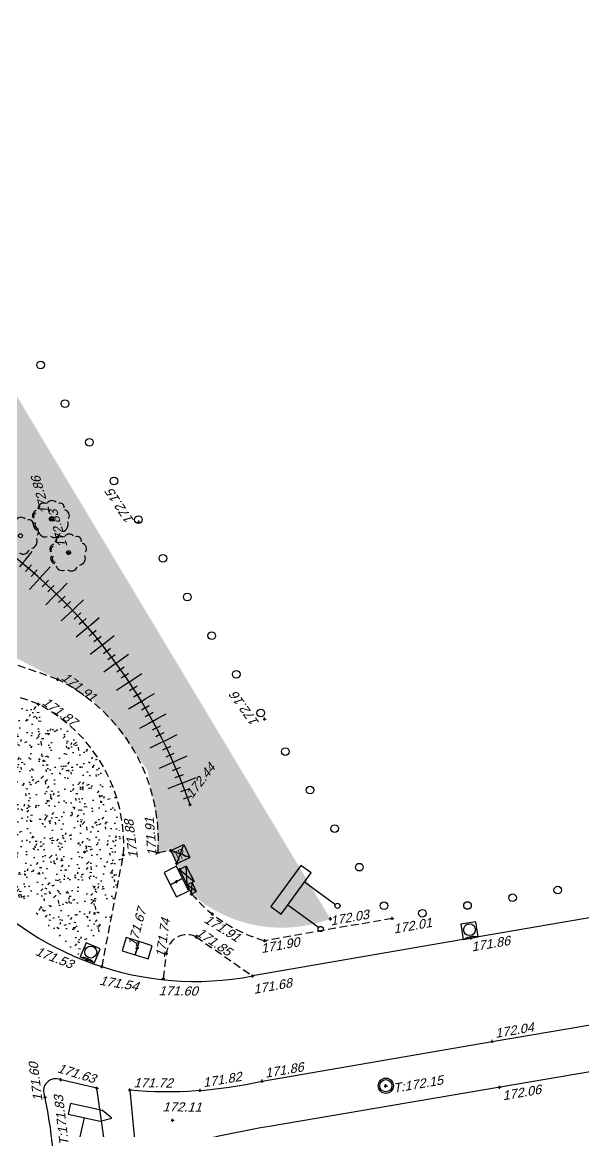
# Model space of a CAD drawing. Header units: metres. Extents: x 1633075 to 1634601, y 8175308 to 8177203.
# Drawn here: x 1634307.2 to 1634344, y 8176623.8 to 8176696.5 of the extents above; entities that cross this region are included whole.
import ezdxf

# ---------------------------------------------------------------- set-up
doc = ezdxf.new("R2010")
doc.units = ezdxf.units.M
doc.header["$LTSCALE"] = 2
doc.header["$PDMODE"] = 2
doc.header["$PDSIZE"] = 0.1
doc.linetypes.add('CACHE', pattern=[0.375, 0.25, -0.125])
doc.linetypes.add('CONTINU', pattern=[0])
for name, color, linetype in [('C15785 - ALLEE', 7, 'CACHE'), ('C15785 - ASSAINIS', 6, 'Continuous'), ('C15785 - BORDURES', 7, 'CONTINU'), ('C15785 - CLOTURES', 3, 'Continuous'), ('C15785 - EDF', 1, 'Continuous'), ('C15785 - EP', 4, 'Continuous'), ('C15785 - HTALUS', 7, 'Continuous'), ('C15785 - MOBILIER', 252, 'Continuous'), ('C15785 - POINT 2D', 7, 'Continuous'), ('C15785 - Talus', 7, 'Continuous'), ('C15785 - VEGET', 3, 'Continuous'), ('C15785 - Z', 7, 'Continuous')]:
    doc.layers.add(name, color=color, linetype=linetype)
doc.styles.add('ASS', font='ROMANS.shx', dxfattribs={"width": 0.7, "height": 2.750686})
doc.styles.get("Standard").update_dxf_attribs({"font": 'arial.ttf'})

# ---------------------------------------------------------------- blocks, each defined once
blk = doc.blocks.new('BL16')
at = {"color": 0}
for p, q in [((0.5, 0.5), (-0.5, 0.5)), ((-0.5, 0.5), (-0.5, -0.5)), ((0.5, -0.5), (0.5, 0.5)), ((-0.5, -0.5), (0.5, -0.5))]:
    blk.add_line(p, q, dxfattribs=at)
blk = doc.blocks.new('R')
blk.add_circle((0, 0, 0.001), 0.25)
blk = doc.blocks.new('ARBN')
blk.add_circle((0, 0), 0.0517)
for centre, radius, start, end in [((-0.088, 0.27), 0.194, 62.9289, 157.9234), ((0.159, 0.288), 0.162, 10.5515, 118.7684), ((-0.381, -0.079), 0.106, 125.5548, 253.3512), ((-0.313, 0.149), 0.141, 102.3806, 218.1519), ((0.33, 0.115), 0.163, 331.4172, 69.7614), ((-0.236, -0.237), 0.15, 182.2997, 276.8338), ((0.342, -0.106), 0.104, 287.358, 32.9391), ((0.335, -0.105), 0.151, 294.7172, 29.5061), ((-0.027, -0.335), 0.147, 208.1993, 316.9403), ((0.007, -0.38), 0.0689, 259.4414, 333.9219), ((0.202, -0.304), 0.137, 247.1419, 348.9634), ((0.221, -0.292), 0.104, 254.316, 338.7253)]:
    blk.add_arc(centre, radius, start, end)
blk = doc.blocks.new('TALH100A')
blk.add_line((0, 0.3), (0, 1))
blk = doc.blocks.new('TALH100B')
blk.add_line((0, 0), (0, 0.3))
blk = doc.blocks.new('TALB100A')
blk.add_line((0, -0.3), (0, -1))
blk = doc.blocks.new('TALB100B')
blk.add_line((0, 0), (0, -0.3))
blk = doc.blocks.new('TAMPON')
blk.add_circle((0, 0), 0.5)

msp = doc.modelspace()

# ---------------------------------------------------------------- hatches: boundary and pattern name
at = {"layer": 'C15785 - VEGET'}
h = msp.add_hatch(dxfattribs=at)
h.set_pattern_fill('AR-CONC', color=256, scale=0.01, angle=-0.49997, style=0)
h.set_pattern_definition([(49.50002714, (1050220.1279, 8061047.7139), (1.8203864727, -0.1752823338), [0.1905, -2.0955]), (354.50002714, (1050220.1279, 8061047.714), (-0.335743121, 1.913568999), [0.1524, -1.6764]), (99.95102714, (1050220.2796, 8061047.6993), (1.484649862, 1.738277913), [0.1619, -1.7809]), (45.68422714, (1050220.1323, 8061048.222), (2.707018562, -0.444061797), [0.28575, -3.14325]), (96.13562714, (1050220.358, 8061048.185), (2.395542465, 2.453445317), [0.24285, -2.67135]), (350.68402714, (1050220.1323, 8061048.222), (2.39554614, 2.453440904), [0.2286, -2.5146]), (20.50002714, (1050220.3852, 8061048.0927), (1.507167322, -1.035846258), [0.1905, -2.0955]), (325.50002714, (1050220.3852, 8061048.0927), (0.6340691095, 1.8364166525), [0.1524, -1.6764]), (70.95142714, (1050220.5108, 8061048.0064), (2.1412322933, 0.800574532), [0.1619, -1.7809]), (37.00002714, (1050220.1279, 8061047.7139), (0.0382631816, 0.8452486828), [0, -1.65608, 0, -1.7018, 0, -1.68275]), (7.00002714, (1050220.1279, 8061047.7139), (0.6769130039, 0.9959368816), [0, -0.97028, 0, -1.61798, 0, -0.64135]), (327.00002714, (1050219.5615, 8061047.71886), (1.3553544348, -0.069116978), [0, -0.635, 0, -1.9812, 0, -2.6289]), (317.00002714, (1050219.3075, 8061047.7211), (1.4834541483, 0.2413293858), [0, -0.8255, 0, -1.31572, 0, -1.8669])])
edge = h.paths.add_edge_path()
edge.add_line((1634294.734, 8176704.098), (1634290.343, 8176704.987))
edge.add_line((1634290.343, 8176704.987), (1634290.238, 8176707.339))
edge.add_line((1634290.238, 8176707.339), (1634297.683, 8176706.141))
edge.add_line((1634297.683, 8176706.141), (1634300.957, 8176681.771))
edge.add_line((1634300.957, 8176681.771), (1634327.361, 8176637.737))
edge.add_arc((1634324.172, 8176646.147), 8.994, 228.81971, 290.76528, ccw=False)
edge.add_line((1634318.25, 8176639.377), (1634316.901, 8176642.212))
edge.add_line((1634316.901, 8176642.212), (1634316.071, 8176642.095))
edge.add_line((1634316.071, 8176642.095), (1634316.006, 8176644.022))
edge.add_line((1634316.006, 8176644.022), (1634315.392, 8176647.445))
edge.add_line((1634315.392, 8176647.445), (1634313.586, 8176650.017))
edge.add_line((1634313.586, 8176650.017), (1634311.595, 8176652.317))
edge.add_line((1634311.595, 8176652.317), (1634309.489, 8176653.433))
edge.add_line((1634309.489, 8176653.433), (1634301.946, 8176657.324))
edge.add_line((1634301.946, 8176657.324), (1634298.152, 8176681.935))
edge.add_line((1634298.152, 8176681.935), (1634294.734, 8176704.098))
h = msp.add_hatch(dxfattribs=at)
h.set_pattern_fill('AR-CONC', color=256, scale=0.009, angle=-0.49997, style=0)
h.set_pattern_definition([(49.50002714, (1050220.1279, 8061047.7139), (1.6383478254, -0.1577541004), [0.17145, -1.88595]), (354.50002714, (1050220.1279, 8061047.714), (-0.302168809, 1.722212099), [0.13716, -1.50876]), (99.95102714, (1050220.2644, 8061047.7008), (1.336184876, 1.5644501215), [0.14571, -1.60281]), (45.68422714, (1050220.1319, 8061048.1711), (2.436316706, -0.3996556176), [0.257175, -2.828925]), (96.13562714, (1050220.335, 8061048.1378), (2.155988219, 2.208100785), [0.218565, -2.404215]), (350.68402714, (1050220.1319, 8061048.171), (2.155991526, 2.208096814), [0.20574, -2.26314]), (20.50002714, (1050220.3595, 8061048.0548), (1.3564505897, -0.9322616322), [0.17145, -1.88595]), (325.50002714, (1050220.3595, 8061048.0548), (0.5706621986, 1.6527749872), [0.13716, -1.50876]), (70.95142714, (1050220.4725, 8061047.9771), (1.927109064, 0.7205170787), [0.14571, -1.60281]), (37.00002714, (1050220.1279, 8061047.7139), (0.0344368634, 0.76072381455), [0, -1.490472, 0, -1.53162, 0, -1.514475]), (7.00002714, (1050220.1279, 8061047.7139), (0.6092217035, 0.8963431934), [0, -0.873252, 0, -1.456182, 0, -0.577215]), (327.00002714, (1050219.6181, 8061047.7184), (1.2198189913, -0.0622052802), [0, -0.5715, 0, -1.78308, 0, -2.36601]), (317.00002714, (1050219.3895, 8061047.7204), (1.3351087334, 0.2171964472), [0, -0.74295, 0, -1.184148, 0, -1.68021])])
h.paths.add_polyline_path([(1634296.24, 8176652.047), (1634299.379, 8176647.355), (1634303.545, 8176642.484), (1634310.848, 8176635.38), (1634312.917, 8176637.464), (1634313.745, 8176641.923), (1634313.254, 8176645.868), (1634312.013, 8176648.4), (1634310.451, 8176650.253), (1634307.154, 8176652.226), (1634302.328, 8176653.739), (1634298.495, 8176654.561)])

# ---------------------------------------------------------------- linework, layer by layer
at = {"layer": 'C15785 - ALLEE'}
for points in [[(1634316.071, 8176642.095), (1634316.901, 8176642.212)], [(1634312.395, 8176634.593), (1634313.799, 8176641.94)], [(1634331.411, 8176637.766), (1634323.066, 8176636.298)], [(1634318.571, 8176636.55), (1634322.268, 8176633.989)], [(1634316.42, 8176633.835), (1634316.615, 8176635.461)]]:
    msp.add_lwpolyline(points, dxfattribs=at)
for centre, radius, start, end in [((1634283.246, 8176582.548), 75.588, 69.68452, 78.2259), ((1634286.343, 8176593.283), 62.487, 69.49525, 80.56541), ((1634304.285, 8176642.834), 11.809, 356.41231, 63.85121), ((1634303.458, 8176642.613), 10.363, 356.2783, 62.57522), ((1634325.73, 8176645.771), 9.84, 220.52174, 254.29544), ((1634317.96, 8176635.347), 1.35, 63.03788, 175.15995)]:
    msp.add_arc(centre, radius, start, end, dxfattribs=at)
at = {"layer": 'C15785 - ASSAINIS'}
for p, q in [((1634336.891, 8176637.546), (1634335.905, 8176637.378)), ((1634335.905, 8176637.378), (1634336.074, 8176636.392)), ((1634337.059, 8176636.561), (1634336.891, 8176637.546)), ((1634336.074, 8176636.392), (1634337.059, 8176636.561)), ((1634311.354, 8176636.162), (1634310.971, 8176635.238)), ((1634312.278, 8176635.779), (1634311.354, 8176636.162)), ((1634311.895, 8176634.856), (1634312.278, 8176635.779)), ((1634310.971, 8176635.238), (1634311.895, 8176634.856))]:
    msp.add_line(p, q, dxfattribs=at)
for centre, radius in [((1634336.483, 8176637.024), 0.389), ((1634311.654, 8176635.555), 0.389), ((1634330.996, 8176626.795), 0.4)]:
    msp.add_circle(centre, radius, dxfattribs=at)
for centre, start, end in [((1634336.737, 8176635.525), 76.87557, 122.51175), ((1634311.07, 8176634.15), 44.68839, 90.32457)]:
    msp.add_arc(centre, 1.049, start, end, dxfattribs=at)
at = {"layer": 'C15785 - BORDURES'}
for points in [[(1634377.233, 8176643.443), (1634358.091, 8176640.16), (1634336.567, 8176636.477), (1634322.268, 8176633.989)], [(1634322.884, 8176627.092), (1634337.97, 8176629.704), (1634359.088, 8176633.268), (1634378.724, 8176636.6)], [(1634379.107, 8176633.629), (1634359.529, 8176630.283), (1634323.341, 8176624.122)], [(1634310.351, 8176620.251), (1634312.792, 8176621.412), (1634312.059, 8176626.627), (1634309.703, 8176627.191)], [(1634314.217, 8176626.517), (1634314.626, 8176622.114)]]:
    msp.add_lwpolyline(points, dxfattribs=at)
for centre, radius, start, end in [((1634318.511, 8176653.559), 19.927, 219.86564, 280.86898), ((1634309.38, 8176626.437), 0.821, 66.74848, 208.21667), ((1634316.696, 8176654.788), 28.38, 264.98847, 282.5945), ((1634278.697, 8176619.817), 30.601, 2.22814, 11.7495), ((1634338.029, 8176540.463), 84.939, 99.95808, 105.99313)]:
    msp.add_arc(centre, radius, start, end, dxfattribs=at)
at = {"layer": 'C15785 - EDF'}
for p, q in [((1634316.901, 8176642.212), (1634317.766, 8176642.605)), ((1634316.901, 8176642.212), (1634317.288, 8176641.359)), ((1634318.153, 8176641.752), (1634316.901, 8176642.212)), ((1634317.288, 8176641.359), (1634317.766, 8176642.605)), ((1634317.766, 8176642.605), (1634318.153, 8176641.752)), ((1634317.288, 8176641.359), (1634318.153, 8176641.752))]:
    msp.add_line(p, q, dxfattribs=at)
at = {"layer": 'C15785 - EP'}
for points in [[(1634317.473, 8176640.964), (1634318.429, 8176640.19), (1634317.983, 8176639.963), (1634317.918, 8176641.191), (1634317.473, 8176640.964)], [(1634317.473, 8176640.964), (1634317.983, 8176639.963)], [(1634317.918, 8176641.191), (1634318.429, 8176640.19)], [(1634317.983, 8176639.963), (1634318.25, 8176639.377)], [(1634318.25, 8176639.377), (1634318.569, 8176639.523), (1634317.983, 8176639.963)], [(1634318.25, 8176639.377), (1634318.302, 8176640.108)], [(1634318.302, 8176640.108), (1634318.569, 8176639.523)]]:
    msp.add_lwpolyline(points, dxfattribs=at)
at = {"layer": 'C15785 - HTALUS'}
msp.add_lwpolyline([(1634318.163, 8176645.224, 0.150626), (1634305.572, 8176662.317), (1634296.258, 8176693.81)], format="xyb", dxfattribs=at)
at = {"layer": 'C15785 - MOBILIER'}
for p, q in [((1634325.43, 8176641.237), (1634323.468, 8176638.543)), ((1634324.142, 8176638.052), (1634326.104, 8176640.747)), ((1634326.104, 8176640.747), (1634325.43, 8176641.237)), ((1634325.676, 8176640.159), (1634327.697, 8176638.688)), ((1634323.468, 8176638.543), (1634324.142, 8176638.052)), ((1634326.591, 8176637.169), (1634324.57, 8176638.64)), ((1634310.326, 8176625.638), (1634310.171, 8176624.94)), ((1634312.428, 8176625.171), (1634310.326, 8176625.638)), ((1634310.171, 8176624.94), (1634312.273, 8176624.472)), ((1634311.222, 8176624.706), (1634310.66, 8176622.18)), ((1634312.273, 8176624.472), (1634313.044, 8176624.667)), ((1634313.044, 8176624.667), (1634312.428, 8176625.171))]:
    msp.add_line(p, q, dxfattribs=at)
for centre in [(1634327.832, 8176638.589), (1634326.726, 8176637.07)]:
    msp.add_circle(centre, 0.167, dxfattribs=at)
at = {"layer": 'C15785 - POINT 2D'}
for p in [(1634309.071, 8176663.952), (1634314.8, 8176663.752), (1634310.202, 8176661.752), (1634309.489, 8176653.433), (1634308.231, 8176651.811), (1634323.047, 8176650.838), (1634318.163, 8176645.224), (1634316.071, 8176642.095), (1634316.901, 8176642.212), (1634313.799, 8176641.94), (1634317.288, 8176641.359), (1634317.473, 8176640.964), (1634317.269, 8176640.18), (1634317.983, 8176639.963), (1634318.25, 8176639.377), (1634319.622, 8176638.056), (1634327.361, 8176637.737), (1634331.411, 8176637.766), (1634318.571, 8176636.55), (1634323.066, 8176636.298), (1634336.567, 8176636.477), (1634314.697, 8176635.811), (1634316.615, 8176635.461), (1634311.433, 8176635.047), (1634312.395, 8176634.593), (1634322.268, 8176633.989), (1634316.42, 8176633.835), (1634337.97, 8176629.704), (1634309.703, 8176627.191), (1634322.884, 8176627.092), (1634330.979, 8176626.769), (1634330.996, 8176626.795), (1634338.451, 8176626.695), (1634308.656, 8176626.049), (1634312.059, 8176626.627), (1634314.217, 8176626.517), (1634318.817, 8176626.488), (1634317.021, 8176624.532)]:
    msp.add_point(p, dxfattribs=at)

# ---------------------------------------------------------------- block references
at = {"layer": 'C15785 - ASSAINIS', "rotation": 359.5000271160415}
msp.add_blockref('TAMPON', (1634330.996, 8176626.795), dxfattribs=at)
at = {"layer": 'C15785 - CLOTURES'}
for p, rotation in [((1634308.364, 8176674.054), 302.3128151583252), ((1634309.967, 8176671.518), 302.3128151583252), ((1634311.571, 8176668.983), 302.3128151583252), ((1634313.175, 8176666.447), 302.3128151583252), ((1634314.778, 8176663.912), 302.3128151583252), ((1634316.382, 8176661.377), 302.3128151583252), ((1634317.985, 8176658.841), 302.3128151583252), ((1634319.589, 8176656.306), 302.3128151583252), ((1634321.193, 8176653.77), 302.3128151583252), ((1634322.796, 8176651.235), 302.3128151583252), ((1634324.411, 8176648.706), 302.6094867203427), ((1634326.028, 8176646.179), 302.6094867203427), ((1634327.644, 8176643.652), 302.6094867203427), ((1634329.261, 8176641.125), 302.6094867203427), ((1634342.264, 8176639.626), 9.727531828710818), ((1634339.307, 8176639.119), 9.727531828710818), ((1634330.878, 8176638.598), 302.6094867203427), ((1634336.35, 8176638.612), 9.727531828710818), ((1634333.393, 8176638.105), 9.727531828710818)]:
    msp.add_blockref('R', p, dxfattribs=dict(at, rotation=rotation))
at = {"layer": 'C15785 - EP'}
for p, xscale, yscale, zscale, rotation in [((1634317.067, 8176640.582), 0.9000000000576018, 0.9000000000576018, 0.9000000000576018, 296.7427648915922), ((1634317.472, 8176639.778), 0.9000000000576018, 0.9000000000576018, 0.9000000000576018, 296.7427648915922), ((1634314.267, 8176635.943), 0.8999999997989017, 0.8999999997989017, 0.8999999997989017, 342.9253498947085), ((1634315.127, 8176635.679), 0.8999999997989017, 0.8999999997989017, 0.8999999997989017, 342.9253498947085)]:
    msp.add_blockref('BL16', p, dxfattribs=dict(at, xscale=xscale, yscale=yscale, zscale=zscale, rotation=rotation))
at = {"layer": 'C15785 - Talus'}
for name, p, rotation in [('TALB100A', (1634307.184, 8176661.052), 140.2508143456812), ('TALH100B', (1634307.184, 8176661.052), 140.2508143456812), ('TALB100B', (1634307.184, 8176661.052), 140.2508143456812), ('TALH100B', (1634307.566, 8176660.73), 139.455814467343), ('TALB100B', (1634307.566, 8176660.73), 139.455814467343), ('TALH100B', (1634307.944, 8176660.402), 138.6608146445255), ('TALB100B', (1634307.944, 8176660.402), 138.6608146445255), ('TALB100B', (1634308.317, 8176660.069), 137.8658147604292), ('TALB100A', (1634308.317, 8176660.069), 137.8658147604292), ('TALH100A', (1634308.317, 8176660.069), 137.8658147604292), ('TALH100B', (1634308.317, 8176660.069), 137.8658147604292), ('TALH100B', (1634308.685, 8176659.731), 137.070814922782), ('TALB100B', (1634308.685, 8176659.731), 137.070814922782), ('TALB100B', (1634309.049, 8176659.388), 136.2758150677855), ('TALB100A', (1634309.408, 8176659.04), 135.4808152099843), ('TALH100A', (1634309.408, 8176659.04), 135.4808152099843), ('TALH100B', (1634309.049, 8176659.388), 136.2758150677855), ('TALH100B', (1634309.408, 8176659.04), 135.4808152099843), ('TALB100B', (1634309.408, 8176659.04), 135.4808152099843), ('TALB100B', (1634309.762, 8176658.687), 134.6858153439044), ('TALH100B', (1634309.762, 8176658.687), 134.6858153439044), ('TALH100B', (1634310.111, 8176658.329), 133.8908154747494), ('TALB100B', (1634310.111, 8176658.329), 133.8908154747494), ('TALB100B', (1634310.455, 8176657.966), 133.0958156101029), ('TALB100A', (1634310.455, 8176657.966), 133.0958156101029), ('TALH100A', (1634310.455, 8176657.966), 133.0958156101029), ('TALH100B', (1634310.455, 8176657.966), 133.0958156101029), ('TALH100B', (1634310.794, 8176657.599), 132.3008157682349), ('TALB100B', (1634310.794, 8176657.599), 132.3008157682349), ('TALB100B', (1634311.128, 8176657.227), 131.5058159087195), ('TALB100A', (1634311.457, 8176656.85), 130.7108160275072), ('TALH100A', (1634311.457, 8176656.85), 130.7108160275072), ('TALH100B', (1634311.128, 8176657.227), 131.5058159087195), ('TALH100B', (1634311.457, 8176656.85), 130.7108160275072), ('TALB100B', (1634311.457, 8176656.85), 130.7108160275072), ('TALB100B', (1634311.78, 8176656.469), 129.915816183188), ('TALH100B', (1634311.78, 8176656.469), 129.915816183188), ('TALH100B', (1634312.099, 8176656.083), 129.1208163220989), ('TALB100B', (1634312.099, 8176656.083), 129.1208163220989), ('TALB100A', (1634312.411, 8176655.693), 128.325816476672), ('TALH100A', (1634312.411, 8176655.693), 128.325816476672), ('TALH100B', (1634312.411, 8176655.693), 128.325816476672), ('TALB100B', (1634312.411, 8176655.693), 128.325816476672), ('TALH100B', (1634312.719, 8176655.299), 127.5308165932542), ('TALB100B', (1634312.719, 8176655.299), 127.5308165932542), ('TALH100B', (1634313.021, 8176654.9), 126.7358167479212), ('TALB100B', (1634313.021, 8176654.9), 126.7358167479212), ('TALH100B', (1634313.317, 8176654.497), 125.9408168836263), ('TALB100B', (1634313.317, 8176654.497), 125.9408168836263), ('TALB100A', (1634313.317, 8176654.497), 125.9408168836263), ('TALH100A', (1634313.317, 8176654.497), 125.9408168836263), ('TALH100B', (1634313.607, 8176654.09), 125.1458170132978), ('TALB100B', (1634313.607, 8176654.09), 125.1458170132978), ('TALB100B', (1634313.892, 8176653.68), 124.3508171617987), ('TALB100A', (1634314.172, 8176653.265), 123.555817291503), ('TALH100A', (1634314.172, 8176653.265), 123.555817291503), ('TALH100B', (1634313.892, 8176653.68), 124.3508171617987), ('TALH100B', (1634314.172, 8176653.265), 123.555817291503), ('TALB100B', (1634314.172, 8176653.265), 123.555817291503), ('TALB100B', (1634314.445, 8176652.846), 122.7608174444465), ('TALH100B', (1634314.445, 8176652.846), 122.7608174444465), ('TALH100B', (1634314.713, 8176652.424), 121.9658175975285), ('TALB100B', (1634314.713, 8176652.424), 121.9658175975285), ('TALB100A', (1634314.975, 8176651.998), 121.1708177295953), ('TALH100A', (1634314.975, 8176651.998), 121.1708177295953), ('TALH100B', (1634314.975, 8176651.998), 121.1708177295953), ('TALH100B', (1634315.23, 8176651.568), 120.3758178719182), ('TALB100B', (1634314.975, 8176651.998), 121.1708177295953), ('TALB100B', (1634315.23, 8176651.568), 120.3758178719182), ('TALH100B', (1634315.48, 8176651.135), 119.5808180057399), ('TALB100B', (1634315.48, 8176651.135), 119.5808180057399), ('TALB100B', (1634315.724, 8176650.699), 118.7858181573482), ('TALB100A', (1634315.724, 8176650.699), 118.7858181573482), ('TALH100A', (1634315.724, 8176650.699), 118.7858181573482), ('TALH100B', (1634315.724, 8176650.699), 118.7858181573482), ('TALH100B', (1634315.962, 8176650.259), 117.9908182907929), ('TALB100B', (1634315.962, 8176650.259), 117.9908182907929), ('TALH100B', (1634316.193, 8176649.816), 117.1958184446945), ('TALH100B', (1634316.419, 8176649.369), 116.4008185781481), ('TALB100B', (1634316.193, 8176649.816), 117.1958184446945), ('TALB100B', (1634316.419, 8176649.369), 116.4008185781481), ('TALB100A', (1634316.419, 8176649.369), 116.4008185781481), ('TALH100A', (1634316.419, 8176649.369), 116.4008185781481), ('TALH100B', (1634316.638, 8176648.92), 115.6058187246242), ('TALB100B', (1634316.638, 8176648.92), 115.6058187246242), ('TALH100B', (1634316.851, 8176648.468), 114.8108188517294), ('TALH100B', (1634317.058, 8176648.012), 114.0158190079802), ('TALB100B', (1634316.851, 8176648.468), 114.8108188517294), ('TALB100B', (1634317.058, 8176648.012), 114.0158190079802), ('TALB100A', (1634317.058, 8176648.012), 114.0158190079802), ('TALH100A', (1634317.058, 8176648.012), 114.0158190079802), ('TALH100B', (1634317.258, 8176647.554), 113.2208191438211), ('TALB100B', (1634317.258, 8176647.554), 113.2208191438211), ('TALB100B', (1634317.452, 8176647.093), 112.4258192885633), ('TALH100A', (1634317.639, 8176646.63), 111.6308194195319), ('TALH100B', (1634317.452, 8176647.093), 112.4258192885633), ('TALH100B', (1634317.639, 8176646.63), 111.6308194195319), ('TALB100B', (1634317.639, 8176646.63), 111.6308194195319), ('TALB100A', (1634317.639, 8176646.63), 111.6308194195319), ('TALH100B', (1634317.82, 8176646.164), 110.8358195586842), ('TALB100B', (1634317.82, 8176646.164), 110.8358195586842), ('TALB100B', (1634317.995, 8176645.695), 110.0408196940857), ('TALH100B', (1634317.995, 8176645.695), 110.0408196940857)]:
    msp.add_blockref(name, p, dxfattribs=dict(at, rotation=rotation))
at = {"layer": 'C15785 - VEGET', "xscale": 2.50000000002949, "yscale": 2.50000000002949, "zscale": 2.50000000002949, "rotation": 222.0369205983907}
for p in [(1634309.071, 8176663.952), (1634307.048, 8176662.858), (1634310.202, 8176661.752)]:
    msp.add_blockref('ARBN', p, dxfattribs=at)

# ---------------------------------------------------------------- texts
at = {"layer": 'C15785 - EDF', "style": 'ASS', "width": 0.7}
msp.add_text('TR', height=0.6, rotation=26.04384, dxfattribs=at).set_placement((1634317.333, 8176641.526))
at = {"layer": 'C15785 - Z', "oblique": 18}
for s, rotation, p in [(' 172.86', 465.80085, (1634309.073, 8176664.132, 172.861)), (' 172.15', 483.45066, (1634314.65, 8176663.652, 172.153)), (' 172.83', 465.80085, (1634310.204, 8176661.932, 172.829)), (' 171.91', 683.3461, (1634309.491, 8176653.613, 171.91)), (' 172.16', 485.67763, (1634322.868, 8176650.408, 172.158)), (' 171.87', 683.3461, (1634308.233, 8176651.991, 171.866)), (' 172.44', 412.88463, (1634318.165, 8176645.404, 172.441)), (' 171.88', 457.21333, (1634314.785, 8176641.485, 171.877)), (' 171.91', 454.65304, (1634316.008, 8176641.617, 171.911)), (' 171.67', 435.17221, (1634314.582, 8176635.631, 171.674)), (' 171.74', 441.98713, (1634316.466, 8176634.929, 171.74)), (' 171.91', 688.35566, (1634318.822, 8176637.668, 171.905)), (' 172.03', 370.19651, (1634327.172, 8176637.257, 172.034)), (' 172.01', 370.19651, (1634331.304, 8176636.724, 172.007)), (' 171.85', 685.63396, (1634318.313, 8176636.841, 171.854)), (' 171.90', 370.19651, (1634322.624, 8176635.447, 171.903)), (' 171.86', 369.74879, (1634336.421, 8176635.557, 171.858)), (' 171.53', 698.70396, (1634307.749, 8176635.472, 171.526)), (' 171.54', 710.66645, (1634311.954, 8176633.459, 171.543)), (' 171.68', 370.19651, (1634322.13, 8176632.771, 171.681)), (' 171.60', 359.50003, (1634315.863, 8176632.728, 171.601)), (' 172.04', 369.74879, (1634337.972, 8176629.884, 172.043)), (' 171.60', 457.07649, (1634308.522, 8176625.571, 171.603)), (' 171.86', 369.74879, (1634322.886, 8176627.272, 171.86)), (' 171.63', 703.22778, (1634309.186, 8176627.759, 171.625)), (' 171.82', 369.47885, (1634318.816, 8176626.654, 171.815)), (' 171.72', 359.50003, (1634314.218, 8176626.697, 171.719)), (' T:172.15', 369.74879, (1634331.29, 8176626.286, 172.151)), (' 172.06', 369.74879, (1634338.456, 8176625.797, 172.061)), (' T:171.83', 456.83434, (1634310.252, 8176622.668, 171.827)), (' 172.11', 359.50003, (1634316.116, 8176625.117, 172.105))]:
    msp.add_text(s, height=0.6, rotation=rotation, dxfattribs=at).set_placement(p)

doc.saveas('drawing.dxf')
